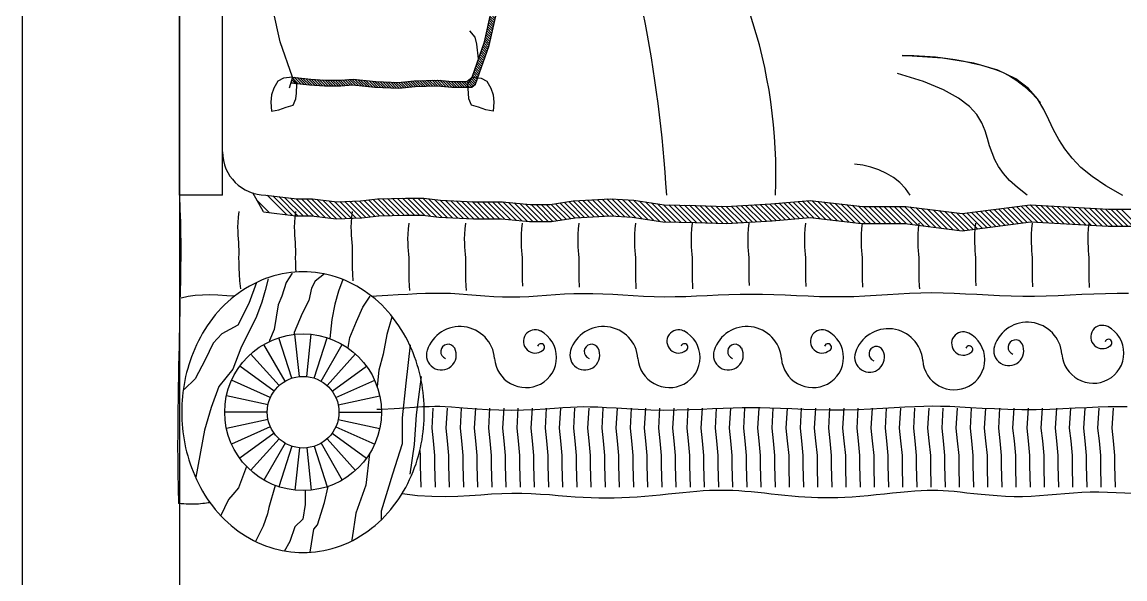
# Model space of a CAD drawing. Header units: millimetres. Extents: x 2359 to 2651, y 2020 to 2122.
# Drawn here: x 2465.698 to 2467.1, y 2095.437 to 2096.146 of the extents above; entities that cross this region are included whole.
import ezdxf

# ---------------------------------------------------------------- set-up
doc = ezdxf.new("R2010")
doc.units = ezdxf.units.MM
doc.layers.get('0').update_dxf_attribs({"color": 4})
doc.layers.add('MOBILIARIO', color=7, linetype='Continuous')
doc.layers.add('MOBILIARIO2', color=11, linetype='Continuous')

# ---------------------------------------------------------------- blocks, each defined once
blk = doc.blocks.new('*X92')
at = {"color": 0}
for p, q in [((163.7044, 128.5647), (163.7161, 128.5763)), ((163.705, 128.5698), (163.7167, 128.5814)), ((163.7057, 128.5749), (163.7155, 128.5848)), ((163.7063, 128.58), (163.7121, 128.5858)), ((163.7069, 128.5851), (163.7087, 128.5869)), ((163.7027, 128.545), (163.7136, 128.5559)), ((163.7029, 128.5497), (163.7142, 128.561)), ((163.7032, 128.5545), (163.7148, 128.5661)), ((163.7038, 128.5596), (163.7154, 128.5712)), ((163.7017, 128.5261), (163.7123, 128.5366)), ((163.7019, 128.5307), (163.7126, 128.5414)), ((163.7022, 128.5355), (163.7128, 128.5461)), ((163.7024, 128.5402), (163.7131, 128.5509)), ((163.7017, 128.5216), (163.712, 128.5319)), ((163.7017, 128.5171), (163.7118, 128.5271)), ((163.7017, 128.5126), (163.7118, 128.5227)), ((163.7017, 128.5081), (163.7118, 128.5182)), ((163.7017, 128.5036), (163.7118, 128.5137)), ((163.7017, 128.4991), (163.7118, 128.5092)), ((163.702, 128.4949), (163.7118, 128.5047)), ((163.7023, 128.4907), (163.7118, 128.5002)), ((163.702, 128.468), (163.7131, 128.4791)), ((163.7025, 128.4865), (163.712, 128.496)), ((163.7025, 128.473), (163.7128, 128.4833)), ((163.7028, 128.4822), (163.7123, 128.4917)), ((163.703, 128.478), (163.7126, 128.4875)), ((163.6999, 128.4479), (163.7113, 128.4593)), ((163.7004, 128.4529), (163.7118, 128.4643)), ((163.701, 128.4579), (163.7123, 128.4693)), ((163.7015, 128.4629), (163.7128, 128.4743)), ((163.6987, 128.4287), (163.7092, 128.4392)), ((163.6988, 128.4334), (163.7097, 128.4442)), ((163.699, 128.438), (163.7102, 128.4492)), ((163.6994, 128.4429), (163.7107, 128.4543)), ((163.698, 128.4101), (163.7084, 128.4205)), ((163.6982, 128.4148), (163.7086, 128.4252)), ((163.6983, 128.4194), (163.7087, 128.4298)), ((163.6985, 128.4241), (163.7089, 128.4345)), ((163.6976, 128.3962), (163.7079, 128.4066)), ((163.6977, 128.4008), (163.7081, 128.4112)), ((163.6979, 128.4055), (163.7083, 128.4159)), ((163.698, 128.3921), (163.7078, 128.4019)), ((163.6984, 128.388), (163.7077, 128.3973)), ((163.6988, 128.384), (163.7081, 128.3932)), ((163.6992, 128.3799), (163.7085, 128.3891)), ((163.6996, 128.3758), (163.7089, 128.385)), ((163.7, 128.3717), (163.7093, 128.381)), ((163.7004, 128.3676), (163.7097, 128.3769)), ((163.7006, 128.3633), (163.7101, 128.3728)), ((163.7007, 128.3589), (163.7104, 128.3686)), ((163.7009, 128.3546), (163.7106, 128.3643)), ((163.701, 128.3502), (163.7107, 128.36)), ((163.7011, 128.3459), (163.7109, 128.3556)), ((163.7013, 128.3415), (163.711, 128.3513)), ((163.7014, 128.3372), (163.7112, 128.3469)), ((163.7016, 128.3328), (163.7113, 128.3426)), ((163.7, 128.3133), (163.7114, 128.3247)), ((163.7006, 128.3184), (163.7117, 128.3295)), ((163.7011, 128.3234), (163.7116, 128.3339)), ((163.7016, 128.3284), (163.7115, 128.3382)), ((163.699, 128.3033), (163.7104, 128.3147)), ((163.699, 128.2988), (163.7098, 128.3097)), ((163.699, 128.2943), (163.7093, 128.3046)), ((163.6995, 128.3083), (163.7109, 128.3197)), ((163.699, 128.2898), (163.709, 128.2999)), ((163.699, 128.2853), (163.709, 128.2954)), ((163.699, 128.2809), (163.709, 128.2909)), ((163.699, 128.2764), (163.709, 128.2864)), ((163.699, 128.2719), (163.709, 128.2819)), ((163.6993, 128.2677), (163.709, 128.2774)), ((163.7013, 128.2652), (163.7109, 128.2748)), ((163.7034, 128.2628), (163.713, 128.2724)), ((163.7059, 128.2609), (163.715, 128.27)), ((163.7093, 128.2597), (163.7171, 128.2676)), ((163.7126, 128.2585), (163.7204, 128.2664)), ((163.7159, 128.2574), (163.7238, 128.2652)), ((163.7192, 128.2562), (163.7271, 128.264)), ((164.344, 128.2523), (164.3552, 128.2635)), ((164.3493, 128.2532), (164.3605, 128.2644)), ((164.3547, 128.254), (164.3659, 128.2652)), ((164.36, 128.2549), (164.3712, 128.2661)), ((164.3653, 128.2557), (164.3752, 128.2656)), ((163.7225, 128.255), (163.7304, 128.2629)), ((163.7259, 128.2539), (163.7337, 128.2617)), ((163.7292, 128.2527), (163.737, 128.2605)), ((163.7325, 128.2515), (163.7404, 128.2594)), ((163.7358, 128.2503), (163.7437, 128.2582)), ((163.7391, 128.2492), (163.747, 128.257)), ((163.7425, 128.248), (163.7503, 128.2559)), ((163.7458, 128.2468), (163.7536, 128.2547)), ((163.7491, 128.2457), (163.757, 128.2535)), ((163.7524, 128.2445), (163.7603, 128.2523)), ((163.7557, 128.2433), (163.7636, 128.2512)), ((163.7591, 128.2422), (163.7669, 128.25)), ((163.7624, 128.241), (163.7702, 128.2488)), ((163.7657, 128.2398), (163.7736, 128.2477)), ((163.769, 128.2386), (163.7769, 128.2465)), ((163.7723, 128.2375), (163.7803, 128.2454)), ((163.776, 128.2366), (163.7839, 128.2446)), ((164.2574, 128.2287), (164.2729, 128.2441)), ((164.2641, 128.2308), (164.2795, 128.2463)), ((164.2708, 128.233), (164.2862, 128.2484)), ((164.2774, 128.2352), (164.2929, 128.2506)), ((164.2841, 128.2373), (164.2995, 128.2528)), ((164.2907, 128.2395), (164.3062, 128.2549)), ((164.2974, 128.2417), (164.3125, 128.2568)), ((164.3041, 128.2438), (164.3179, 128.2576)), ((164.3107, 128.246), (164.3232, 128.2585)), ((164.3173, 128.2481), (164.3285, 128.2593)), ((164.3227, 128.249), (164.3339, 128.2602)), ((164.328, 128.2498), (164.3392, 128.261)), ((164.3333, 128.2507), (164.3445, 128.2619)), ((164.3387, 128.2515), (164.3499, 128.2627)), ((164.3707, 128.2566), (164.3766, 128.2625)), ((164.376, 128.2574), (164.378, 128.2594)), ((163.7796, 128.2358), (163.7876, 128.2437)), ((163.7833, 128.235), (163.7913, 128.2429)), ((163.787, 128.2341), (163.7949, 128.2421)), ((163.7906, 128.2333), (163.7986, 128.2413)), ((163.7943, 128.2325), (163.8023, 128.2404)), ((163.798, 128.2317), (163.8059, 128.2396)), ((163.8016, 128.2308), (163.8096, 128.2388)), ((163.8053, 128.23), (163.8133, 128.238)), ((163.809, 128.2292), (163.8169, 128.2371)), ((163.8126, 128.2284), (163.8206, 128.2363)), ((163.8163, 128.2275), (163.8243, 128.2355)), ((163.82, 128.2267), (163.8279, 128.2347)), ((163.8236, 128.2259), (163.8316, 128.2338)), ((163.8273, 128.2251), (163.8353, 128.233)), ((163.831, 128.2243), (163.839, 128.2323)), ((163.8348, 128.2236), (163.8428, 128.2316)), ((163.8386, 128.2229), (163.8466, 128.2309)), ((163.8424, 128.2222), (163.8504, 128.2302)), ((163.8461, 128.2215), (163.8542, 128.2295)), ((163.8499, 128.2208), (163.858, 128.2288)), ((163.8537, 128.2201), (163.8618, 128.2281)), ((163.8575, 128.2194), (163.8655, 128.2274)), ((163.8613, 128.2187), (163.8693, 128.2267)), ((163.8651, 128.2179), (163.8731, 128.226)), ((163.8689, 128.2172), (163.8769, 128.2253)), ((164.1886, 128.2136), (164.1998, 128.2249)), ((164.1939, 128.2145), (164.2052, 128.2258)), ((164.1993, 128.2154), (164.2109, 128.227)), ((164.2046, 128.2163), (164.2168, 128.2284)), ((164.21, 128.2171), (164.2227, 128.2298)), ((164.2157, 128.2183), (164.2286, 128.2313)), ((164.2216, 128.2197), (164.2345, 128.2327)), ((164.2275, 128.2212), (164.2405, 128.2341)), ((164.2334, 128.2226), (164.2464, 128.2356)), ((164.2393, 128.224), (164.2529, 128.2376)), ((164.2453, 128.2255), (164.2596, 128.2397)), ((164.2512, 128.2269), (164.2662, 128.2419)), ((163.8726, 128.2165), (163.8807, 128.2246)), ((163.8764, 128.2158), (163.8845, 128.2239)), ((163.8802, 128.2151), (163.8883, 128.2232)), ((163.884, 128.2144), (163.8921, 128.2225)), ((163.8878, 128.2137), (163.896, 128.222)), ((163.8916, 128.213), (163.9004, 128.2219)), ((163.8959, 128.2129), (163.9048, 128.2218)), ((163.9003, 128.2128), (163.9092, 128.2217)), ((163.9047, 128.2127), (163.9136, 128.2216)), ((163.9091, 128.2126), (163.918, 128.2215)), ((163.9135, 128.2125), (163.9224, 128.2214)), ((163.9179, 128.2124), (163.9268, 128.2214)), ((163.9223, 128.2123), (163.9313, 128.2213)), ((163.9267, 128.2122), (163.9357, 128.2212)), ((163.9311, 128.2121), (163.9401, 128.2211)), ((163.9355, 128.2121), (163.9445, 128.221)), ((163.9399, 128.212), (163.9489, 128.2209)), ((163.9443, 128.2119), (163.9533, 128.2208)), ((163.9487, 128.2118), (163.9577, 128.2207)), ((163.9531, 128.2117), (163.9621, 128.2206)), ((163.9575, 128.2116), (163.9661, 128.2202)), ((163.9618, 128.2114), (163.9702, 128.2198)), ((163.9659, 128.211), (163.9743, 128.2194)), ((163.9699, 128.2106), (163.9783, 128.2189)), ((163.974, 128.2101), (163.9824, 128.2185)), ((163.9781, 128.2097), (163.9864, 128.2181)), ((163.9821, 128.2093), (163.9905, 128.2176)), ((163.9862, 128.2088), (163.9945, 128.2172)), ((163.9902, 128.2084), (163.9986, 128.2168)), ((163.9943, 128.208), (164.0027, 128.2163)), ((163.9984, 128.2075), (164.0067, 128.2159)), ((164.0024, 128.2071), (164.0108, 128.2155)), ((164.0065, 128.2067), (164.0148, 128.215)), ((164.0105, 128.2063), (164.0189, 128.2146)), ((164.0146, 128.2058), (164.023, 128.2142)), ((164.0187, 128.2054), (164.027, 128.2138)), ((164.0227, 128.205), (164.0314, 128.2136)), ((164.0268, 128.2046), (164.0357, 128.2135)), ((164.0312, 128.2045), (164.0401, 128.2134)), ((164.0356, 128.2044), (164.0445, 128.2133)), ((164.04, 128.2043), (164.0489, 128.2132)), ((164.0444, 128.2042), (164.0533, 128.2131)), ((164.0487, 128.2041), (164.0576, 128.213)), ((164.0531, 128.2039), (164.062, 128.2128)), ((164.0575, 128.2038), (164.0664, 128.2127)), ((164.0619, 128.2037), (164.0708, 128.2126)), ((164.0663, 128.2036), (164.0752, 128.2125)), ((164.0707, 128.2035), (164.0796, 128.2124)), ((164.075, 128.2034), (164.084, 128.2124)), ((164.0794, 128.2033), (164.0888, 128.2127)), ((164.0838, 128.2032), (164.0936, 128.213)), ((164.0886, 128.2035), (164.0984, 128.2133)), ((164.0934, 128.2038), (164.1032, 128.2136)), ((164.0982, 128.2041), (164.108, 128.2139)), ((164.103, 128.2045), (164.1128, 128.2142)), ((164.1078, 128.2048), (164.1176, 128.2145)), ((164.1126, 128.2051), (164.1224, 128.2148)), ((164.1174, 128.2054), (164.1272, 128.2152)), ((164.1222, 128.2057), (164.132, 128.2155)), ((164.127, 128.206), (164.1368, 128.2158)), ((164.1318, 128.2063), (164.1416, 128.2161)), ((164.1366, 128.2066), (164.1464, 128.2164)), ((164.1414, 128.2069), (164.1516, 128.2171)), ((164.1462, 128.2072), (164.1569, 128.2179)), ((164.151, 128.2075), (164.1623, 128.2188)), ((164.1564, 128.2084), (164.1677, 128.2197)), ((164.1617, 128.2093), (164.173, 128.2206)), ((164.1671, 128.2102), (164.1784, 128.2214)), ((164.1725, 128.211), (164.1837, 128.2223)), ((164.1778, 128.2119), (164.1891, 128.2232)), ((164.1832, 128.2128), (164.1945, 128.2241))]:
    blk.add_line(p, q, dxfattribs=at)
blk = doc.blocks.new('*X91')
at = {"color": 0}
for p, q in [((163.4778, 128.6254), (163.4999, 128.6475)), ((163.4728, 128.5845), (163.5072, 128.6189)), ((163.474, 128.5947), (163.5085, 128.6292)), ((163.472, 128.5748), (163.506, 128.6087)), ((163.472, 128.5658), (163.5047, 128.5984)), ((163.4716, 128.5474), (163.5022, 128.578)), ((163.472, 128.5568), (163.5034, 128.5882)), ((163.4692, 128.5271), (163.502, 128.5599)), ((163.4704, 128.5372), (163.502, 128.5688)), ((163.467, 128.5068), (163.5011, 128.5409)), ((163.468, 128.5169), (163.502, 128.5509)), ((163.4672, 128.4981), (163.4999, 128.5308)), ((163.4675, 128.4894), (163.4987, 128.5206)), ((163.4678, 128.4807), (163.4975, 128.5104)), ((163.468, 128.472), (163.4972, 128.5011)), ((163.4683, 128.4633), (163.4974, 128.4924)), ((163.4692, 128.4552), (163.4977, 128.4837)), ((163.4702, 128.4472), (163.4979, 128.4749)), ((163.4712, 128.4392), (163.4982, 128.4662)), ((163.4721, 128.4312), (163.4991, 128.4581)), ((163.4723, 128.4224), (163.5001, 128.4501)), ((163.4726, 128.4136), (163.5011, 128.4422)), ((163.4728, 128.4049), (163.502, 128.4341)), ((163.473, 128.3961), (163.5023, 128.4254)), ((163.4732, 128.3874), (163.5025, 128.4166)), ((163.4733, 128.3785), (163.5027, 128.4079)), ((163.4729, 128.3511), (163.5033, 128.3815)), ((163.4733, 128.3695), (163.5029, 128.3991)), ((163.4733, 128.3605), (163.5032, 128.3904)), ((163.4702, 128.3304), (163.5033, 128.3636)), ((163.4715, 128.3407), (163.5033, 128.3725)), ((163.469, 128.3113), (163.5023, 128.3446)), ((163.4694, 128.3206), (163.5033, 128.3546)), ((163.4682, 128.2925), (163.4996, 128.3239)), ((163.4686, 128.3019), (163.5009, 128.3342)), ((163.4674, 128.2737), (163.4987, 128.3051)), ((163.4678, 128.2831), (163.4991, 128.3145)), ((163.467, 128.2644), (163.4983, 128.2957)), ((163.467, 128.2554), (163.4979, 128.2863)), ((163.467, 128.2464), (163.4975, 128.277)), ((163.467, 128.2375), (163.4971, 128.2676)), ((163.467, 128.2285), (163.497, 128.2585)), ((163.467, 128.2195), (163.497, 128.2495)), ((163.4654, 128.1999), (163.497, 128.2315)), ((163.4664, 128.2099), (163.497, 128.2405)), ((163.4633, 128.1799), (163.497, 128.2135)), ((163.4644, 128.1899), (163.497, 128.2226)), ((163.462, 128.1606), (163.4949, 128.1935)), ((163.4623, 128.1699), (163.4959, 128.2035)), ((163.462, 128.1516), (163.4939, 128.1835)), ((163.462, 128.1426), (163.4928, 128.1735)), ((163.462, 128.1336), (163.492, 128.1636)), ((163.4623, 128.125), (163.492, 128.1546)), ((163.4635, 128.1172), (163.492, 128.1457)), ((163.4647, 128.1095), (163.492, 128.1367)), ((163.466, 128.1017), (163.4922, 128.128)), ((163.4672, 128.0939), (163.4934, 128.1202)), ((163.4684, 128.0862), (163.4946, 128.1124)), ((163.4689, 128.0777), (163.4959, 128.1047)), ((163.4694, 128.0692), (163.4971, 128.0969)), ((163.4699, 128.0608), (163.4983, 128.0891)), ((163.4704, 128.0523), (163.4988, 128.0807)), ((163.471, 128.0438), (163.4993, 128.0722)), ((163.4715, 128.0354), (163.4998, 128.0637)), ((163.472, 128.0269), (163.5003, 128.0552)), ((163.4713, 128.0082), (163.5013, 128.0383)), ((163.4719, 128.0178), (163.5008, 128.0468)), ((163.4688, 127.9789), (163.5015, 128.0116)), ((163.4701, 127.9891), (163.5021, 128.0211)), ((163.4707, 127.9987), (163.5019, 128.0298)), ((163.4655, 127.9576), (163.5004, 127.9924)), ((163.4672, 127.9682), (163.5009, 128.002)), ((163.4622, 127.9363), (163.4982, 127.9723)), ((163.4639, 127.9469), (163.4998, 127.9829)), ((163.4613, 127.9264), (163.4965, 127.9616)), ((163.461, 127.9082), (163.4932, 127.9404)), ((163.4612, 127.9173), (163.4949, 127.951)), ((163.4607, 127.8899), (163.4912, 127.9204)), ((163.4609, 127.8991), (163.4915, 127.9297)), ((163.4604, 127.8717), (163.4909, 127.9022)), ((163.4606, 127.8808), (163.4911, 127.9113)), ((163.4596, 127.8439), (163.4905, 127.8748)), ((163.4598, 127.8531), (163.4907, 127.8839)), ((163.4601, 127.8624), (163.4908, 127.8931)), ((163.459, 127.8253), (163.49, 127.8563)), ((163.4593, 127.8346), (163.4903, 127.8656)), ((163.4589, 127.8163), (163.4897, 127.847)), ((163.4594, 127.8078), (163.4894, 127.8378)), ((163.4598, 127.7992), (163.4891, 127.8285)), ((163.4603, 127.7907), (163.4888, 127.8192)), ((163.4607, 127.7822), (163.4893, 127.8107)), ((163.4612, 127.7737), (163.4897, 127.8022)), ((163.4616, 127.7651), (163.4902, 127.7936)), ((163.4621, 127.7566), (163.4906, 127.7851)), ((163.4626, 127.7481), (163.4911, 127.7766)), ((163.463, 127.7395), (163.4915, 127.7681)), ((163.4637, 127.7312), (163.492, 127.7595)), ((163.4644, 127.723), (163.4924, 127.751)), ((163.4651, 127.7147), (163.4929, 127.7425)), ((163.4658, 127.7065), (163.4935, 127.7342)), ((163.4666, 127.6982), (163.4943, 127.7259)), ((163.4673, 127.6899), (163.495, 127.7176)), ((163.468, 127.6817), (163.4957, 127.7094)), ((163.4687, 127.6734), (163.4964, 127.7011)), ((163.4669, 127.6537), (163.4978, 127.6846)), ((163.468, 127.6638), (163.4971, 127.6928)), ((163.4647, 127.6335), (163.4986, 127.6674)), ((163.4658, 127.6436), (163.4986, 127.6763)), ((163.4624, 127.6132), (163.4964, 127.6472)), ((163.4636, 127.6234), (163.4975, 127.6573)), ((163.4602, 127.593), (163.4941, 127.627)), ((163.4613, 127.6031), (163.4953, 127.6371)), ((163.4588, 127.5737), (163.4919, 127.6068)), ((163.4591, 127.5829), (163.493, 127.6169)), ((163.4588, 127.5647), (163.4908, 127.5967)), ((163.4588, 127.5557), (163.4897, 127.5866)), ((163.4588, 127.5468), (163.4888, 127.5768)), ((163.4588, 127.5378), (163.4888, 127.5678)), ((163.4588, 127.5288), (163.4888, 127.5588)), ((163.4588, 127.5198), (163.4888, 127.5498)), ((163.4585, 127.5015), (163.4888, 127.5319)), ((163.4588, 127.5108), (163.4888, 127.5408)), ((163.4545, 127.4706), (163.4888, 127.5049)), ((163.4558, 127.4809), (163.4888, 127.5139)), ((163.4571, 127.4912), (163.4888, 127.5229)), ((163.4532, 127.4603), (163.4879, 127.495)), ((163.4505, 127.4397), (163.4852, 127.4744)), ((163.4518, 127.45), (163.4865, 127.4847)), ((163.4479, 127.4191), (163.4826, 127.4538)), ((163.4492, 127.4294), (163.4839, 127.4641)), ((163.4462, 127.3994), (163.4799, 127.4332)), ((163.4466, 127.4088), (163.4813, 127.4435)), ((163.4472, 127.3915), (163.4786, 127.4229)), ((163.4482, 127.3835), (163.4773, 127.4126)), ((163.4492, 127.3756), (163.4761, 127.4024)), ((163.4503, 127.3676), (163.4771, 127.3944)), ((163.4513, 127.3596), (163.4781, 127.3865)), ((163.4523, 127.3517), (163.4791, 127.3785)), ((163.4533, 127.3437), (163.4801, 127.3705)), ((163.4543, 127.3357), (163.4812, 127.3626)), ((163.4554, 127.3278), (163.4822, 127.3546)), ((163.4564, 127.3198), (163.4832, 127.3466)), ((163.4574, 127.3119), (163.4842, 127.3387)), ((163.4584, 127.3039), (163.4852, 127.3307)), ((163.4594, 127.2959), (163.4862, 127.3227)), ((163.4604, 127.288), (163.4873, 127.3148)), ((163.4601, 127.2607), (163.4903, 127.2909)), ((163.4606, 127.2702), (163.4893, 127.2989)), ((163.4612, 127.2797), (163.4883, 127.3068)), ((163.459, 127.2417), (163.4909, 127.2735)), ((163.4596, 127.2512), (163.4913, 127.2829)), ((163.458, 127.2226), (163.4898, 127.2545)), ((163.4585, 127.2322), (163.4903, 127.264)), ((163.4569, 127.2036), (163.4887, 127.2354)), ((163.4575, 127.2131), (163.4893, 127.245)), ((163.4559, 127.1846), (163.4877, 127.2164)), ((163.4564, 127.1941), (163.4882, 127.2259)), ((163.4548, 127.1656), (163.4866, 127.1974)), ((163.4553, 127.1751), (163.4872, 127.2069)), ((163.4538, 127.1466), (163.4856, 127.1784)), ((163.4543, 127.1561), (163.4861, 127.1879)), ((163.4537, 127.1375), (163.485, 127.1689)), ((163.4537, 127.1286), (163.4845, 127.1594)), ((163.4537, 127.1196), (163.484, 127.1499)), ((163.4537, 127.1106), (163.4837, 127.1406)), ((163.4537, 127.1016), (163.4837, 127.1316)), ((163.4537, 127.0926), (163.4837, 127.1226))]:
    blk.add_line(p, q, dxfattribs=at)
blk = doc.blocks.new('CAMA220X200CM-2MESITAS')
at = {"layer": 'MOBILIARIO'}
for p, q in [((-0.9906, 0), (0.9906, 0)), ((-0.9906, -0.0762), (-0.9906, 0)), ((-0.9906, -0.0762), (0.9906, -0.0762)), ((-1.3998, -0.1604), (-1.4303, -0.0919)), ((-1.3872, -0.1564), (-1.4028, -0.083)), ((-1.3741, -0.155), (-1.3741, -0.08)), ((-1.3609, -0.1564), (-1.3453, -0.083)), ((-1.3483, -0.1604), (-1.3178, -0.0919)), ((-1.4113, -0.1671), (-1.4554, -0.1064)), ((-1.3369, -0.1671), (-1.2928, -0.1064)), ((-1.4211, -0.1759), (-1.4769, -0.1257)), ((-1.327, -0.1759), (-1.2713, -0.1257)), ((-1.0204, -0.1487), (-0.987, -0.1294)), ((-1.4289, -0.1866), (-1.4939, -0.1491)), ((-1.3193, -0.1866), (-1.2543, -0.1491)), ((-1.4343, -0.1987), (-1.5056, -0.1755)), ((-1.3139, -0.1987), (-1.2425, -0.1755)), ((-1.437, -0.2117), (-1.5116, -0.2038)), ((-1.3111, -0.2117), (-1.2365, -0.2038)), ((-1.437, -0.2249), (-1.5116, -0.2327)), ((-1.3111, -0.2249), (-1.2365, -0.2327)), ((-1.4343, -0.2378), (-1.5056, -0.261)), ((-1.4289, -0.2499), (-1.4939, -0.2874)), ((-1.3193, -0.2499), (-1.2543, -0.2874)), ((-1.3139, -0.2378), (-1.2425, -0.261)), ((-1.4211, -0.2606), (-1.4769, -0.3108)), ((-1.4113, -0.2695), (-1.4554, -0.3302)), ((-1.3369, -0.2695), (-1.2928, -0.3302)), ((-1.327, -0.2606), (-1.2713, -0.3108)), ((-1.3998, -0.2761), (-1.4303, -0.3446)), ((-1.3872, -0.2802), (-1.4028, -0.3536)), ((-1.3741, -0.2816), (-1.3741, -0.3566)), ((-1.3609, -0.2802), (-1.3453, -0.3536)), ((-1.3483, -0.2761), (-1.3178, -0.3446)), ((-1.3691, -0.3572), (-1.3695, -0.3484)), ((-1.3679, -0.3789), (-1.3691, -0.3572)), ((-1.3668, -0.3981), (-1.3679, -0.3789)), ((-1.3657, -0.4148), (-1.3668, -0.3981)), ((-1.3649, -0.429), (-1.3657, -0.4148)), ((-1.3644, -0.4409), (-1.3649, -0.429)), ((-1.3642, -0.4509), (-1.3644, -0.4409)), ((-1.3645, -0.4691), (-1.3642, -0.4597)), ((-1.3642, -0.4597), (-1.3642, -0.4509)), ((-1.3661, -0.4935), (-1.3652, -0.4803)), ((-1.3652, -0.4803), (-1.3645, -0.4691)), ((-1.3673, -0.5085), (-1.3661, -0.4935)), ((-1.3698, -0.5437), (-1.3686, -0.5252)), ((-1.3686, -0.5252), (-1.3673, -0.5085)), ((-1.3707, -0.5639), (-1.3698, -0.5437)), ((-1.371, -0.5856), (-1.3707, -0.5639)), ((-1.3707, -0.6071), (-1.371, -0.5856)), ((-1.3698, -0.6272), (-1.3707, -0.6071)), ((-1.3686, -0.6454), (-1.3698, -0.6272)), ((-1.3675, -0.6619), (-1.3686, -0.6454)), ((-1.3664, -0.6768), (-1.3675, -0.6619)), ((-1.3656, -0.6901), (-1.3664, -0.6768)), ((-1.365, -0.7021), (-1.3656, -0.6901)), ((-1.3648, -0.7132), (-1.365, -0.7021)), ((-1.365, -0.7248), (-1.3648, -0.7132)), ((-1.3662, -0.7536), (-1.3654, -0.7382)), ((-1.3654, -0.7382), (-1.365, -0.7248)), ((-1.3672, -0.7707), (-1.3662, -0.7536)), ((-1.3684, -0.7894), (-1.3672, -0.7707)), ((-1.3694, -0.8098), (-1.3684, -0.7894)), ((-1.3703, -0.8316), (-1.3694, -0.8098)), ((-1.3708, -0.8548), (-1.3703, -0.8316)), ((-1.3706, -0.878), (-1.3708, -0.8548)), ((-1.3701, -0.9001), (-1.3706, -0.878)), ((-1.3692, -0.9211), (-1.3701, -0.9001)), ((-1.3683, -0.9408), (-1.3692, -0.9211)), ((-1.3674, -0.9594), (-1.3683, -0.9408)), ((-1.3667, -0.9769), (-1.3674, -0.9594)), ((-1.3662, -0.9933), (-1.3667, -0.9769)), ((-1.3661, -1.0089), (-1.3662, -0.9933)), ((-1.3662, -1.0248), (-1.3661, -1.0089)), ((-1.3667, -1.042), (-1.3662, -1.0248)), ((-1.3674, -1.0606), (-1.3667, -1.042)), ((-1.3683, -1.0804), (-1.3674, -1.0606)), ((-1.3692, -1.1016), (-1.3683, -1.0804)), ((-1.37, -1.1239), (-1.3692, -1.1016)), ((-1.3705, -1.1475), (-1.37, -1.1239)), ((-1.3705, -1.172), (-1.3705, -1.1475)), ((-1.37, -1.1964), (-1.3705, -1.172)), ((-1.369, -1.2195), (-1.37, -1.1964)), ((-1.3678, -1.2412), (-1.369, -1.2195)), ((-1.3665, -1.2615), (-1.3678, -1.2412)), ((-1.3654, -1.2803), (-1.3665, -1.2615)), ((-1.3644, -1.2976), (-1.3654, -1.2803)), ((-1.3638, -1.3136), (-1.3644, -1.2976)), ((-1.3636, -1.3284), (-1.3638, -1.3136)), ((-1.3638, -1.3432), (-1.3636, -1.3284)), ((-1.3651, -1.3769), (-1.3643, -1.3593)), ((-1.3643, -1.3593), (-1.3638, -1.3432)), ((-1.3662, -1.3959), (-1.3651, -1.3769)), ((-1.3673, -1.4165), (-1.3662, -1.3959)), ((-1.3684, -1.4385), (-1.3673, -1.4165)), ((-1.3693, -1.462), (-1.3684, -1.4385)), ((-1.3698, -1.4868), (-1.3693, -1.462)), ((-1.3697, -1.5118), (-1.3698, -1.4868)), ((-1.3691, -1.5359), (-1.3697, -1.5118)), ((-1.3682, -1.5589), (-1.3691, -1.5359)), ((-1.3672, -1.5808), (-1.3682, -1.5589)), ((-1.3663, -1.6015), (-1.3672, -1.5808)), ((-1.3654, -1.621), (-1.3663, -1.6015)), ((-1.3649, -1.6391), (-1.3654, -1.621)), ((-1.3646, -1.656), (-1.3649, -1.6391)), ((-1.3646, -1.6724), (-1.3646, -1.656))]:
    blk.add_line(p, q, dxfattribs=at)
for points in [[(-1.5341, -0.0543), (-1.5342, -0.0528), (-1.5344, -0.0506), (-1.5347, -0.0478), (-1.5351, -0.0446), (-1.5354, -0.0411), (-1.5358, -0.0374), (-1.5362, -0.0337), (-1.5364, -0.03), (-1.5366, -0.0264), (-1.5366, -0.0229), (-1.5366, -0.0194), (-1.5365, -0.0158), (-1.5363, -0.0119), (-1.536, -0.0079), (-1.5357, -0.0034), (-1.5353, 0.0015)], [(-0.9906, 0), (-1.0162, -0.001), (-1.0385, -0.0017), (-1.0579, -0.0021), (-1.0748, -0.0024), (-1.0897, -0.0024), (-1.1028, -0.0024), (-1.1146, -0.0022), (-1.1255, -0.002), (-1.1358, -0.0019), (-1.1458, -0.0017), (-1.1558, -0.0015), (-1.1658, -0.0013), (-1.1763, -0.0011), (-1.1873, -0.0009), (-1.1992, -0.0007), (-1.212, -0.0004), (-1.2261, -0.0001), (-1.2413, 0.0002), (-1.2575, 0.0006), (-1.2746, 0.0009), (-1.2926, 0.0013), (-1.3112, 0.0017), (-1.3304, 0.002), (-1.3501, 0.0023), (-1.3701, 0.0026), (-1.3907, 0.0029), (-1.412, 0.003), (-1.4342, 0.0031), (-1.4574, 0.003), (-1.4819, 0.0027), (-1.5078, 0.0022), (-1.5353, 0.0015)], [(-1.1691, -0.0973), (-1.1684, -0.0836), (-1.1676, -0.068), (-1.1671, -0.0537), (-1.1672, -0.0406), (-1.168, -0.0281), (-1.1697, -0.0158), (-1.1725, -0.0033)], [(-1.0204, -0.1487), (-1.0273, -0.2054), (-1.0273, -0.2332), (-1.0324, -0.2765), (-1.0311, -0.3217), (-1.0273, -0.3519), (-1.0261, -0.3992), (-1.0261, -0.4296), (-1.0298, -0.4579), (-1.0324, -0.5191), (-1.0324, -0.5686), (-1.0374, -0.6177), (-1.0374, -0.6568), (-1.031, -0.6981), (-1.0272, -0.7607), (-1.0295, -0.7987), (-1.038, -0.8531), (-1.0389, -0.9104), (-1.0406, -0.9652), (-1.0363, -1.0459), (-1.0305, -1.1128), (-1.0406, -1.2034), (-1.0406, -1.2798), (-1.0536, -1.3814), (-1.0381, -1.5025), (-1.0457, -1.6386), (-1.0457, -1.7559)], [(-0.9906, -0.1524), (-0.9973, -0.2073), (-0.9973, -0.235), (-1.0024, -0.2778), (-1.0011, -0.3194), (-0.9973, -0.3496), (-0.9961, -0.3988), (-0.9961, -0.4315), (-0.9999, -0.4605), (-1.0024, -0.5197), (-1.0024, -0.5701), (-1.0074, -0.6192), (-1.0074, -0.6545), (-1.0011, -0.6948), (-0.9971, -0.7608), (-0.9997, -0.8019), (-1.0081, -0.8557), (-1.0089, -0.9111), (-1.0106, -0.9648), (-1.0064, -1.0438), (-1.0003, -1.1131), (-1.0106, -1.2051), (-1.0106, -1.2817), (-1.0234, -1.3814), (-1.008, -1.5015), (-1.0157, -1.6394), (-1.0157, -1.7135)], [(-0.7824, -0.1998), (-0.7198, -0.1777), (-0.6644, -0.1653), (-0.6048, -0.1542), (-0.537, -0.1528), (-0.4719, -0.1459), (-0.4166, -0.1445), (-0.3515, -0.1487), (-0.2919, -0.1583), (-0.2518, -0.168), (-0.1881, -0.1888), (-0.1246, -0.1988)], [(-0.7824, -0.1998), (-0.7841, -0.1836), (-0.7898, -0.1738), (-0.802, -0.1664), (-0.8134, -0.1624), (-0.8265, -0.1616), (-0.8428, -0.1624), (-0.8404, -0.1754), (-0.8355, -0.1885), (-0.8322, -0.2007), (-0.8208, -0.2056), (-0.811, -0.2064), (-0.7947, -0.2072), (-0.7824, -0.1998)], [(-0.7824, -0.1998), (-0.7862, -0.2317), (-0.7876, -0.2566), (-0.7876, -0.2843), (-0.7862, -0.3064), (-0.7904, -0.3465), (-0.7917, -0.3866), (-0.789, -0.4143), (-0.7876, -0.4558), (-0.7904, -0.4821), (-0.7904, -0.507), (-0.7824, -0.5165)], [(-1.1646, -1.6749), (-1.1646, -1.6547), (-1.1649, -1.6342), (-1.1656, -1.6135), (-1.1665, -1.5926), (-1.1674, -1.5717), (-1.1684, -1.5507), (-1.1692, -1.5297), (-1.1697, -1.5089), (-1.1698, -1.4881), (-1.1694, -1.4676), (-1.1686, -1.4473), (-1.1676, -1.4271), (-1.1665, -1.4071), (-1.1654, -1.3871), (-1.1644, -1.3673), (-1.1638, -1.3476), (-1.1636, -1.3279), (-1.1639, -1.3082), (-1.1646, -1.2886), (-1.1657, -1.2689), (-1.1669, -1.2492), (-1.1681, -1.2295), (-1.1692, -1.2097), (-1.1701, -1.1898), (-1.1705, -1.1698), (-1.1705, -1.1497), (-1.1701, -1.1295), (-1.1694, -1.1093), (-1.1685, -1.089), (-1.1676, -1.0688), (-1.1668, -1.0487), (-1.1663, -1.0287), (-1.1661, -1.0089), (-1.1663, -0.9893), (-1.1668, -0.9698), (-1.1676, -0.9506), (-1.1685, -0.9314), (-1.1694, -0.9125), (-1.1702, -0.8936), (-1.1706, -0.8748), (-1.1707, -0.8562), (-1.1704, -0.8375), (-1.1696, -0.819), (-1.1687, -0.8007), (-1.1676, -0.7825), (-1.1665, -0.7646), (-1.1656, -0.7469), (-1.165, -0.7295), (-1.1648, -0.7125), (-1.1651, -0.6958), (-1.1658, -0.6795), (-1.1668, -0.6634), (-1.168, -0.6476), (-1.1691, -0.632), (-1.1701, -0.6165), (-1.1708, -0.601), (-1.171, -0.5856), (-1.1707, -0.5701), (-1.1701, -0.5547), (-1.1691, -0.5392), (-1.1679, -0.5238), (-1.1667, -0.5085), (-1.1656, -0.4934), (-1.1647, -0.4784), (-1.1642, -0.4635), (-1.1642, -0.4488), (-1.1645, -0.4341), (-1.1652, -0.4189), (-1.1661, -0.4029), (-1.1671, -0.386), (-1.1682, -0.3676), (-1.1693, -0.3476), (-1.1696, -0.3399)], [(-1.5178, -0.3931), (-1.521, -0.4202), (-1.5226, -0.4455), (-1.523, -0.4692), (-1.5225, -0.4913), (-1.5213, -0.5122), (-1.5199, -0.532), (-1.5185, -0.551), (-1.5174, -0.5692), (-1.517, -0.5869), (-1.5171, -0.6041), (-1.5177, -0.6209), (-1.5186, -0.6373), (-1.5197, -0.6532), (-1.521, -0.6686), (-1.5222, -0.6837), (-1.5233, -0.6983), (-1.5242, -0.7126), (-1.5248, -0.7266), (-1.5252, -0.7403), (-1.5253, -0.7539), (-1.5252, -0.7673), (-1.5248, -0.7807), (-1.5243, -0.7941), (-1.5234, -0.8076), (-1.5224, -0.8212), (-1.5212, -0.8349), (-1.5198, -0.8486), (-1.5184, -0.8622), (-1.517, -0.8754), (-1.5157, -0.8884), (-1.5145, -0.9009), (-1.5134, -0.9129), (-1.5126, -0.9243), (-1.512, -0.9352), (-1.5117, -0.9458), (-1.5115, -0.9561), (-1.5116, -0.9663), (-1.512, -0.9765), (-1.5125, -0.987), (-1.5133, -0.9978), (-1.5143, -1.009), (-1.5154, -1.0206), (-1.5167, -1.0324), (-1.518, -1.0444), (-1.5194, -1.0565), (-1.5207, -1.0686), (-1.5219, -1.0806), (-1.5229, -1.0923), (-1.5238, -1.1039), (-1.5244, -1.1152), (-1.5249, -1.1265), (-1.525, -1.138), (-1.525, -1.1496), (-1.5247, -1.1616), (-1.5241, -1.174), (-1.5233, -1.1871), (-1.5222, -1.2009), (-1.5209, -1.2151), (-1.5195, -1.2296), (-1.518, -1.2441), (-1.5166, -1.2585), (-1.5152, -1.2723), (-1.514, -1.2855), (-1.513, -1.2978), (-1.5123, -1.309), (-1.5119, -1.3193), (-1.5118, -1.329), (-1.5119, -1.3384), (-1.5123, -1.3476), (-1.513, -1.3571), (-1.5138, -1.367), (-1.5149, -1.3777), (-1.5162, -1.3893), (-1.5175, -1.4018), (-1.5189, -1.415), (-1.5202, -1.4289), (-1.5213, -1.4432), (-1.5222, -1.4579), (-1.5227, -1.4728), (-1.5227, -1.4878), (-1.5222, -1.5028), (-1.5213, -1.5177), (-1.5202, -1.5326), (-1.5189, -1.5475), (-1.5175, -1.5625), (-1.5163, -1.5774), (-1.5154, -1.5924), (-1.5148, -1.6073), (-1.5148, -1.6224), (-1.5151, -1.6376), (-1.5157, -1.6529), (-1.5165, -1.6684), (-1.5173, -1.6841)], [(-0.7824, -0.5165), (-0.7841, -0.5327), (-0.7898, -0.5425), (-0.802, -0.5498), (-0.8134, -0.5539), (-0.8265, -0.5547), (-0.8428, -0.5539), (-0.8404, -0.5409), (-0.8355, -0.5278), (-0.8322, -0.5156), (-0.8208, -0.5107), (-0.811, -0.5099), (-0.7947, -0.509), (-0.7824, -0.5165)], [(-0.7824, -0.5165), (-0.7198, -0.5386), (-0.6644, -0.551), (-0.6048, -0.5621), (-0.537, -0.5635), (-0.4719, -0.5704), (-0.4166, -0.5718), (-0.3515, -0.5676), (-0.2919, -0.5579), (-0.2518, -0.5483), (-0.1881, -0.5275), (-0.1246, -0.5175)]]:
    blk.add_lwpolyline(points, dxfattribs=at)
for radius in [0.1383, 0.0633]:
    blk.add_circle((-1.3741, -0.2183), radius, dxfattribs=at)
for centre, radius, start, end in [((-0.9144, -0.1524), 0.0762, 90, 180), ((-1.1282, 1.4791), 2.343, 273.3665, 289.2534), ((-0.9525, -0.1549), 0.8976, 267.5673, 309.5461)]:
    blk.add_arc(centre, radius, start, end, dxfattribs=at)
blk.add_open_spline([(-1.6219, -0.2183), (-1.6219, -0.1991), (-1.6189, -0.179), (-1.6061, -0.1398), (-1.5963, -0.1208), (-1.5715, -0.0867), (-1.5563, -0.0714), (-1.523, -0.0456), (-1.5048, -0.0352), (-1.4486, -0.0109), (-1.4113, -0.0043), (-1.3368, -0.0043), (-1.2996, -0.0109), (-1.2434, -0.0352), (-1.2252, -0.0456), (-1.1918, -0.0714), (-1.1767, -0.0867), (-1.1519, -0.1208), (-1.1421, -0.1398), (-1.1293, -0.179), (-1.1263, -0.1991), (-1.1263, -0.2374), (-1.1293, -0.2575), (-1.1421, -0.2967), (-1.1519, -0.3158), (-1.1767, -0.3498), (-1.1918, -0.3652), (-1.2252, -0.3909), (-1.2434, -0.4014), (-1.2996, -0.4256), (-1.3368, -0.4322), (-1.4113, -0.4322), (-1.4486, -0.4256), (-1.5048, -0.4014), (-1.523, -0.3909), (-1.5563, -0.3652), (-1.5715, -0.3498), (-1.5963, -0.3158), (-1.6061, -0.2967), (-1.6189, -0.2575), (-1.6219, -0.2374), (-1.6219, -0.2183)], degree=3, knots=[0, 0, 0, 0, 0.261799, 0.261799, 0.523599, 0.523599, 0.785398, 0.785398, 1.047198, 1.047198, 1.570796, 1.570796, 2.094395, 2.094395, 2.356194, 2.356194, 2.617994, 2.617994, 2.879793, 2.879793, 3.141593, 3.141593, 3.403392, 3.403392, 3.665191, 3.665191, 3.926991, 3.926991, 4.18879, 4.18879, 4.712389, 4.712389, 5.235988, 5.235988, 5.497787, 5.497787, 5.759587, 5.759587, 6.021386, 6.021386, 6.283185, 6.283185, 6.283185, 6.283185], dxfattribs=at)
blk.add_open_spline([(-1.6219, -0.2183), (-1.6219, -0.1991), (-1.6189, -0.179), (-1.6061, -0.1398), (-1.5963, -0.1208), (-1.5715, -0.0867), (-1.5563, -0.0714), (-1.523, -0.0456), (-1.5048, -0.0352), (-1.4486, -0.0109), (-1.4113, -0.0043), (-1.3368, -0.0043), (-1.2996, -0.0109), (-1.2434, -0.0352), (-1.2252, -0.0456), (-1.1918, -0.0714), (-1.1767, -0.0867), (-1.1519, -0.1208), (-1.1421, -0.1398), (-1.1293, -0.179), (-1.1263, -0.1991), (-1.1263, -0.2374), (-1.1293, -0.2575), (-1.1421, -0.2967), (-1.1519, -0.3158), (-1.1767, -0.3498), (-1.1918, -0.3652), (-1.2252, -0.3909), (-1.2434, -0.4014), (-1.2996, -0.4256), (-1.3368, -0.4322), (-1.4113, -0.4322), (-1.4486, -0.4256), (-1.5048, -0.4014), (-1.523, -0.3909), (-1.5563, -0.3652), (-1.5715, -0.3498), (-1.5963, -0.3158), (-1.6061, -0.2967), (-1.6189, -0.2575), (-1.6219, -0.2374), (-1.6219, -0.2183)], degree=3, knots=[0, 0, 0, 0, 0.261799, 0.261799, 0.523599, 0.523599, 0.785398, 0.785398, 1.047198, 1.047198, 1.570796, 1.570796, 2.094395, 2.094395, 2.356194, 2.356194, 2.617994, 2.617994, 2.879793, 2.879793, 3.141593, 3.141593, 3.403392, 3.403392, 3.665191, 3.665191, 3.926991, 3.926991, 4.18879, 4.18879, 4.712389, 4.712389, 5.235988, 5.235988, 5.497787, 5.497787, 5.759587, 5.759587, 6.021386, 6.021386, 6.283185, 6.283185, 6.283185, 6.283185], dxfattribs=at)
at = {"layer": 'MOBILIARIO2'}
blk.add_line((-0.7824, -0.1998), (-0.8021, -0.1938), dxfattribs=at)
for points in [[(-1.145, -0.1363), (-1.1821, -0.1223), (-1.2204, -0.1031), (-1.2357, -0.0751), (-1.2523, -0.0597), (-1.2817, -0.0457), (-1.3149, -0.0278), (-1.3341, -0.0087)], [(-1.1387, -0.1568), (-1.1591, -0.1516), (-1.1795, -0.1453), (-1.2051, -0.1363), (-1.2613, -0.1082), (-1.2983, -0.0942), (-1.329, -0.0699), (-1.366, -0.0559), (-1.4056, -0.0444), (-1.4887, -0.0291)], [(-1.4697, -0.1184), (-1.5078, -0.1044), (-1.5193, -0.0942), (-1.5283, -0.0865), (-1.5577, -0.0725)], [(-1.0195, -0.1049), (-1.0298, -0.1037), (-1.0389, -0.103), (-1.0472, -0.1028), (-1.0547, -0.103), (-1.0616, -0.1033), (-1.0682, -0.1038), (-1.0745, -0.1043), (-1.0809, -0.1046), (-1.0874, -0.1047), (-1.0942, -0.1047), (-1.1017, -0.1046), (-1.11, -0.1047), (-1.1194, -0.1049), (-1.1301, -0.1053), (-1.1424, -0.1062), (-1.1564, -0.1076)], [(-1.5034, -0.1693), (-1.5423, -0.158), (-1.5538, -0.1555), (-1.5755, -0.1478), (-1.6036, -0.1338)], [(-1.1284, -0.1989), (-1.145, -0.1887), (-1.1693, -0.181), (-1.1846, -0.1746), (-1.2281, -0.167), (-1.2472, -0.1593), (-1.2491, -0.159)], [(-1.5123, -0.2222), (-1.5142, -0.2219), (-1.5372, -0.2219), (-1.5628, -0.218), (-1.5768, -0.204), (-1.6024, -0.1951), (-1.6202, -0.1848)], [(-1.1297, -0.2563), (-1.1425, -0.2397), (-1.1553, -0.2334), (-1.177, -0.2282), (-1.2, -0.2168), (-1.2332, -0.2027), (-1.2367, -0.2023)], [(-1.0195, -0.2049), (-1.0298, -0.2037), (-1.0389, -0.203), (-1.0472, -0.2028), (-1.0547, -0.203), (-1.0616, -0.2033), (-1.0682, -0.2038), (-1.0745, -0.2043), (-1.0809, -0.2046), (-1.0874, -0.2047), (-1.0942, -0.2047), (-1.1017, -0.2046), (-1.11, -0.2047), (-1.1194, -0.2049), (-1.1267, -0.2052)], [(-0.7922, -0.1968), (-0.7962, -0.2295), (-0.7976, -0.2559), (-0.7976, -0.285), (-0.7963, -0.3059), (-0.8004, -0.3448), (-0.8018, -0.3875), (-0.799, -0.416), (-0.7977, -0.4549), (-0.8004, -0.4808), (-0.8004, -0.5161), (-0.7948, -0.5227)], [(-1.6215, -0.2308), (-1.5806, -0.2372), (-1.573, -0.2436), (-1.5334, -0.2563), (-1.5051, -0.2625)], [(-1.1399, -0.2882), (-1.1604, -0.2806), (-1.1834, -0.2742), (-1.2102, -0.2691), (-1.244, -0.2653)], [(-1.4475, -0.3355), (-1.5027, -0.3291), (-1.5525, -0.3112), (-1.596, -0.3048), (-1.6024, -0.3036)], [(-1.2609, -0.2978), (-1.2562, -0.2985), (-1.2421, -0.301), (-1.214, -0.3125), (-1.1885, -0.324), (-1.1693, -0.3368)], [(-1.0195, -0.3049), (-1.0298, -0.3037), (-1.0389, -0.303), (-1.0472, -0.3028), (-1.0547, -0.303), (-1.0616, -0.3033), (-1.0682, -0.3038), (-1.0745, -0.3043), (-1.0809, -0.3046), (-1.0874, -0.3047), (-1.0942, -0.3047), (-1.1017, -0.3046), (-1.11, -0.3047), (-1.1194, -0.3049), (-1.1301, -0.3053), (-1.1423, -0.3062)], [(-1.2064, -0.375), (-1.237, -0.3661), (-1.2715, -0.3597), (-1.2996, -0.3521), (-1.3288, -0.349)], [(-1.2549, -0.407), (-1.3226, -0.3993), (-1.3839, -0.3929), (-1.4299, -0.3929), (-1.4836, -0.3763), (-1.5487, -0.3559), (-1.5644, -0.3559)], [(-1.4836, -0.407), (-1.4312, -0.4146), (-1.3788, -0.4185), (-1.3111, -0.4274)], [(-1.0402, -0.4049), (-1.0505, -0.4037), (-1.0597, -0.403), (-1.0679, -0.4028), (-1.0754, -0.403), (-1.0823, -0.4033), (-1.0889, -0.4038), (-1.0953, -0.4043), (-1.1016, -0.4046), (-1.1081, -0.4047), (-1.1149, -0.4047), (-1.1224, -0.4046), (-1.1308, -0.4047), (-1.1401, -0.4049), (-1.1508, -0.4053), (-1.159, -0.4059)], [(-1.442, -0.4243), (-1.4507, -0.4251), (-1.4685, -0.4251), (-1.5063, -0.4262)], [(-1.3671, -0.4474), (-1.4023, -0.4453), (-1.4248, -0.4477), (-1.4507, -0.4501), (-1.4685, -0.4501), (-1.5063, -0.4512)], [(-1.3671, -0.4724), (-1.4023, -0.4703), (-1.4248, -0.4727), (-1.4507, -0.4751), (-1.4685, -0.4751), (-1.5063, -0.4762)], [(-1.3671, -0.4974), (-1.4023, -0.4953), (-1.4248, -0.4977), (-1.4507, -0.5001), (-1.4685, -0.5001), (-1.5063, -0.5012)], [(-1.0402, -0.5049), (-1.0505, -0.5037), (-1.0597, -0.503), (-1.0679, -0.5028), (-1.0754, -0.503), (-1.0823, -0.5033), (-1.0889, -0.5038), (-1.0953, -0.5043), (-1.1016, -0.5046), (-1.1081, -0.5047), (-1.1149, -0.5047), (-1.1224, -0.5046), (-1.1308, -0.5047), (-1.1401, -0.5049), (-1.1508, -0.5053), (-1.159, -0.5059)], [(-1.3671, -0.5224), (-1.4023, -0.5203), (-1.4248, -0.5227), (-1.4507, -0.5251), (-1.4685, -0.5251), (-1.5063, -0.5262)], [(-0.7948, -0.5227), (-0.7267, -0.5467), (-0.6694, -0.5596), (-0.6074, -0.5712), (-0.5386, -0.5726), (-0.4736, -0.5795), (-0.4161, -0.5809), (-0.3487, -0.5766), (-0.287, -0.5666), (-0.245, -0.5564), (-0.1822, -0.536), (-0.1207, -0.5263)], [(-0.7502, -0.5278), (-0.7242, -0.525), (-0.7116, -0.5218), (-0.7006, -0.5124)], [(-1.3671, -0.5474), (-1.4023, -0.5453), (-1.4248, -0.5477), (-1.4507, -0.5501), (-1.4685, -0.5501), (-1.5063, -0.5512)], [(-1.3671, -0.5724), (-1.4023, -0.5703), (-1.4248, -0.5727), (-1.4507, -0.5751), (-1.4685, -0.5751), (-1.5063, -0.5762)], [(-1.3671, -0.5974), (-1.4023, -0.5953), (-1.4248, -0.5977), (-1.4507, -0.6001), (-1.4685, -0.6001), (-1.5063, -0.6012)], [(-1.0402, -0.6049), (-1.0505, -0.6037), (-1.0597, -0.603), (-1.0679, -0.6028), (-1.0754, -0.603), (-1.0823, -0.6033), (-1.0889, -0.6038), (-1.0953, -0.6043), (-1.1016, -0.6046), (-1.1081, -0.6047), (-1.1149, -0.6047), (-1.1224, -0.6046), (-1.1308, -0.6047), (-1.1401, -0.6049), (-1.1508, -0.6053), (-1.1513, -0.6054)], [(-1.3671, -0.6224), (-1.4023, -0.6203), (-1.4248, -0.6227), (-1.4507, -0.6251), (-1.4685, -0.6251), (-1.5063, -0.6262)], [(-1.3671, -0.6474), (-1.4023, -0.6453), (-1.4248, -0.6477), (-1.4507, -0.6501), (-1.4685, -0.6501), (-1.5063, -0.6512)], [(-1.3671, -0.6724), (-1.4023, -0.6703), (-1.4248, -0.6727), (-1.4507, -0.6751), (-1.4685, -0.6751), (-1.5063, -0.6762)], [(-1.3671, -0.6974), (-1.4023, -0.6953), (-1.4248, -0.6977), (-1.4507, -0.7001), (-1.4685, -0.7001), (-1.5063, -0.7012)], [(-1.0402, -0.7049), (-1.0505, -0.7037), (-1.0597, -0.703), (-1.0679, -0.7028), (-1.0754, -0.703), (-1.0823, -0.7033), (-1.0889, -0.7038), (-1.0953, -0.7043), (-1.1016, -0.7046), (-1.1081, -0.7047), (-1.1149, -0.7047), (-1.1224, -0.7046), (-1.1308, -0.7047), (-1.1401, -0.7049), (-1.1508, -0.7053), (-1.1534, -0.7055)], [(-1.3671, -0.7224), (-1.4023, -0.7203), (-1.4248, -0.7227), (-1.4507, -0.7251), (-1.4685, -0.7251), (-1.5063, -0.7262)], [(-1.3671, -0.7474), (-1.4023, -0.7453), (-1.4248, -0.7477), (-1.4507, -0.7501), (-1.4685, -0.7501), (-1.5063, -0.7512)], [(-1.3671, -0.7724), (-1.4023, -0.7703), (-1.4248, -0.7727), (-1.4507, -0.7751), (-1.4685, -0.7751), (-1.5063, -0.7762)], [(-1.3671, -0.7974), (-1.4023, -0.7953), (-1.4248, -0.7977), (-1.4507, -0.8001), (-1.4685, -0.8001), (-1.5063, -0.8012)], [(-1.0402, -0.8049), (-1.0505, -0.8037), (-1.0597, -0.803), (-1.0679, -0.8028), (-1.0754, -0.803), (-1.0823, -0.8033), (-1.0889, -0.8038), (-1.0953, -0.8043), (-1.1016, -0.8046), (-1.1081, -0.8047), (-1.1149, -0.8047), (-1.1224, -0.8046), (-1.1308, -0.8047), (-1.1401, -0.8049), (-1.1508, -0.8053), (-1.156, -0.8057)], [(-1.0402, -0.8049), (-1.0505, -0.8037), (-1.0597, -0.803), (-1.0679, -0.8028), (-1.0754, -0.803), (-1.0823, -0.8033), (-1.0889, -0.8038), (-1.0953, -0.8043), (-1.1016, -0.8046), (-1.1081, -0.8047), (-1.1149, -0.8047), (-1.1224, -0.8046), (-1.1308, -0.8047), (-1.1401, -0.8049), (-1.1508, -0.8053), (-1.156, -0.8057)], [(-1.3671, -0.8224), (-1.4023, -0.8203), (-1.4248, -0.8227), (-1.4507, -0.8251), (-1.4685, -0.8251), (-1.5063, -0.8262)], [(-1.3671, -0.8474), (-1.4023, -0.8453), (-1.4248, -0.8477), (-1.4507, -0.8501), (-1.4685, -0.8501), (-1.5063, -0.8512)], [(-1.3671, -0.8724), (-1.4023, -0.8703), (-1.4248, -0.8727), (-1.4507, -0.8751), (-1.4685, -0.8751), (-1.5063, -0.8762)], [(-1.3671, -0.8974), (-1.4023, -0.8953), (-1.4248, -0.8977), (-1.4507, -0.9001), (-1.4685, -0.9001), (-1.5063, -0.9012)], [(-1.0402, -0.9049), (-1.0505, -0.9037), (-1.0597, -0.903), (-1.0679, -0.9028), (-1.0754, -0.903), (-1.0823, -0.9033), (-1.0889, -0.9038), (-1.0953, -0.9043), (-1.1016, -0.9046), (-1.1081, -0.9047), (-1.1149, -0.9047), (-1.1224, -0.9046), (-1.1308, -0.9047), (-1.1401, -0.9049), (-1.1508, -0.9053), (-1.1561, -0.9057)], [(-1.3671, -0.9224), (-1.4023, -0.9203), (-1.4248, -0.9227), (-1.4507, -0.9251), (-1.4685, -0.9251), (-1.5063, -0.9262)], [(-1.3671, -0.9474), (-1.4023, -0.9453), (-1.4248, -0.9477), (-1.4507, -0.9501), (-1.4685, -0.9501), (-1.5063, -0.9512)], [(-1.3671, -0.9724), (-1.4023, -0.9703), (-1.4248, -0.9727), (-1.4507, -0.9751), (-1.4685, -0.9751), (-1.5063, -0.9762)], [(-1.3671, -0.9974), (-1.4023, -0.9953), (-1.4248, -0.9977), (-1.4507, -1.0001), (-1.4685, -1.0001), (-1.5063, -1.0012)], [(-1.0402, -1.0049), (-1.0505, -1.0037), (-1.0597, -1.003), (-1.0679, -1.0028), (-1.0754, -1.003), (-1.0823, -1.0033), (-1.0889, -1.0038), (-1.0953, -1.0043), (-1.1016, -1.0046), (-1.1081, -1.0047), (-1.1149, -1.0047), (-1.1224, -1.0046), (-1.1308, -1.0047), (-1.1401, -1.0049), (-1.1506, -1.0053)], [(-1.3671, -1.0224), (-1.4023, -1.0203), (-1.4248, -1.0227), (-1.4507, -1.0251), (-1.4685, -1.0251), (-1.5063, -1.0262)], [(-1.3671, -1.0474), (-1.4023, -1.0453), (-1.4248, -1.0477), (-1.4507, -1.0501), (-1.4685, -1.0501), (-1.5063, -1.0512)], [(-1.3671, -1.0724), (-1.4023, -1.0703), (-1.4248, -1.0727), (-1.4507, -1.0751), (-1.4685, -1.0751), (-1.5063, -1.0762)], [(-1.3671, -1.0974), (-1.4023, -1.0953), (-1.4248, -1.0977), (-1.4507, -1.1001), (-1.4685, -1.1001), (-1.5063, -1.1012)], [(-1.0402, -1.1049), (-1.0505, -1.1037), (-1.0597, -1.103), (-1.0679, -1.1028), (-1.0754, -1.103), (-1.0823, -1.1033), (-1.0889, -1.1038), (-1.0953, -1.1043), (-1.1016, -1.1046), (-1.1081, -1.1047), (-1.1149, -1.1047), (-1.1224, -1.1046), (-1.1308, -1.1047), (-1.1401, -1.1049), (-1.1508, -1.1053), (-1.1524, -1.1055)], [(-1.3671, -1.1224), (-1.4023, -1.1203), (-1.4248, -1.1227), (-1.4507, -1.1251), (-1.4685, -1.1251), (-1.5063, -1.1262)], [(-1.3671, -1.1474), (-1.4023, -1.1453), (-1.4248, -1.1477), (-1.4507, -1.1501), (-1.4685, -1.1501), (-1.5063, -1.1512)], [(-1.3671, -1.1724), (-1.4023, -1.1703), (-1.4248, -1.1727), (-1.4507, -1.1751), (-1.4685, -1.1751), (-1.5063, -1.1762)], [(-1.3671, -1.1974), (-1.4023, -1.1953), (-1.4248, -1.1977), (-1.4507, -1.2001), (-1.4685, -1.2001), (-1.5063, -1.2012)], [(-1.0402, -1.2049), (-1.0505, -1.2037), (-1.0597, -1.203), (-1.0679, -1.2028), (-1.0754, -1.203), (-1.0823, -1.2033), (-1.0889, -1.2038), (-1.0953, -1.2043), (-1.1016, -1.2046), (-1.1081, -1.2047), (-1.1149, -1.2047), (-1.1224, -1.2046), (-1.1308, -1.2047), (-1.1401, -1.2049), (-1.1508, -1.2053), (-1.1534, -1.2055)], [(-0.9906, -1.2894), (-0.9789, -1.2811), (-0.9687, -1.2712), (-0.9598, -1.26), (-0.9524, -1.2475), (-0.9463, -1.2342), (-0.9415, -1.2202), (-0.9381, -1.2057), (-0.9359, -1.191)], [(-1.3671, -1.2224), (-1.4023, -1.2203), (-1.4248, -1.2227), (-1.4507, -1.2251), (-1.4685, -1.2251), (-1.5063, -1.2262)], [(-1.3671, -1.2474), (-1.4023, -1.2453), (-1.4248, -1.2477), (-1.4507, -1.2501), (-1.4685, -1.2501), (-1.5063, -1.2512)], [(-1.3671, -1.2724), (-1.4023, -1.2703), (-1.4248, -1.2727), (-1.4507, -1.2751), (-1.4685, -1.2751), (-1.5063, -1.2762)], [(-0.9915, -1.6648), (-0.9746, -1.635), (-0.958, -1.6106), (-0.9418, -1.5909), (-0.9256, -1.5751), (-0.9093, -1.5623), (-0.8927, -1.5517), (-0.8756, -1.5426), (-0.8578, -1.5341), (-0.8393, -1.5252), (-0.8205, -1.514), (-0.8023, -1.4982), (-0.7854, -1.4758), (-0.7703, -1.4444), (-0.758, -1.402), (-0.749, -1.3463), (-0.7441, -1.2752)], [(-0.9906, -1.496), (-0.9775, -1.4788), (-0.9648, -1.465), (-0.9525, -1.4541), (-0.9404, -1.4456), (-0.9283, -1.439), (-0.916, -1.4339), (-0.9035, -1.4296), (-0.8905, -1.4257), (-0.877, -1.4216), (-0.8629, -1.4159), (-0.8486, -1.4072), (-0.834, -1.394), (-0.8193, -1.3749), (-0.8047, -1.3483), (-0.7903, -1.3129), (-0.7761, -1.2672)], [(-0.7441, -1.2752), (-0.7442, -1.2958), (-0.7451, -1.3154), (-0.7467, -1.3341), (-0.7487, -1.3518), (-0.7513, -1.3686), (-0.7542, -1.3845), (-0.7575, -1.3995), (-0.7609, -1.4137), (-0.7646, -1.4271), (-0.7687, -1.4399), (-0.7738, -1.4524), (-0.7802, -1.4648), (-0.7884, -1.4775), (-0.7986, -1.4906), (-0.8114, -1.5045), (-0.827, -1.5193)], [(-1.3671, -1.2974), (-1.4023, -1.2953), (-1.4248, -1.2977), (-1.4507, -1.3001), (-1.4685, -1.3001), (-1.5063, -1.3012)], [(-1.0402, -1.3049), (-1.0505, -1.3037), (-1.0597, -1.303), (-1.0679, -1.3028), (-1.0754, -1.303), (-1.0823, -1.3033), (-1.0889, -1.3038), (-1.0953, -1.3043), (-1.1016, -1.3046), (-1.1081, -1.3047), (-1.1149, -1.3047), (-1.1224, -1.3046), (-1.1308, -1.3047), (-1.1401, -1.3049), (-1.1508, -1.3053), (-1.156, -1.3057)], [(-1.3671, -1.3224), (-1.4023, -1.3203), (-1.4248, -1.3227), (-1.4507, -1.3251), (-1.4685, -1.3251), (-1.5063, -1.3262)], [(-1.3671, -1.3474), (-1.4023, -1.3453), (-1.4248, -1.3477), (-1.4507, -1.3501), (-1.4685, -1.3501), (-1.5063, -1.3512)], [(-1.3671, -1.3724), (-1.4023, -1.3703), (-1.4248, -1.3727), (-1.4507, -1.3751), (-1.4685, -1.3751), (-1.5063, -1.3762)], [(-1.3671, -1.3974), (-1.4023, -1.3953), (-1.4248, -1.3977), (-1.4507, -1.4001), (-1.4685, -1.4001), (-1.5063, -1.4012)], [(-1.3671, -1.4224), (-1.4023, -1.4203), (-1.4248, -1.4227), (-1.4507, -1.4251), (-1.4685, -1.4251), (-1.5063, -1.4262)], [(-1.0402, -1.4049), (-1.0505, -1.4037), (-1.0597, -1.403), (-1.0679, -1.4028), (-1.0754, -1.403), (-1.0823, -1.4033), (-1.0889, -1.4038), (-1.0953, -1.4043), (-1.1016, -1.4046), (-1.1081, -1.4047), (-1.1149, -1.4047), (-1.1224, -1.4046), (-1.1308, -1.4047), (-1.1401, -1.4049), (-1.1507, -1.4053)], [(-1.3671, -1.4474), (-1.4023, -1.4453), (-1.4248, -1.4477), (-1.4507, -1.4501), (-1.4685, -1.4501), (-1.5063, -1.4512)], [(-1.3671, -1.4724), (-1.4023, -1.4703), (-1.4248, -1.4727), (-1.4507, -1.4751), (-1.4685, -1.4751), (-1.5063, -1.4762)], [(-1.3671, -1.4974), (-1.4023, -1.4953), (-1.4248, -1.4977), (-1.4507, -1.5001), (-1.4685, -1.5001), (-1.5063, -1.5012)], [(-1.0402, -1.5049), (-1.0505, -1.5037), (-1.0597, -1.503), (-1.0679, -1.5028), (-1.0754, -1.503), (-1.0823, -1.5033), (-1.0889, -1.5038), (-1.0953, -1.5043), (-1.1016, -1.5046), (-1.1081, -1.5047), (-1.1149, -1.5047), (-1.1224, -1.5046), (-1.1308, -1.5047), (-1.1401, -1.5049), (-1.1508, -1.5053), (-1.1525, -1.5055)], [(-1.0402, -1.5049), (-1.0505, -1.5037), (-1.0597, -1.503), (-1.0679, -1.5028), (-1.0754, -1.503), (-1.0823, -1.5033), (-1.0889, -1.5038), (-1.0953, -1.5043), (-1.1016, -1.5046), (-1.1081, -1.5047), (-1.1149, -1.5047), (-1.1224, -1.5046), (-1.1308, -1.5047), (-1.1401, -1.5049), (-1.1508, -1.5053), (-1.1525, -1.5055)], [(-1.3671, -1.5224), (-1.4023, -1.5203), (-1.4248, -1.5227), (-1.4507, -1.5251), (-1.4685, -1.5251), (-1.5063, -1.5262)], [(-1.3671, -1.5474), (-1.4023, -1.5453), (-1.4248, -1.5477), (-1.4507, -1.5501), (-1.4685, -1.5501), (-1.5063, -1.5512)], [(-1.3671, -1.5724), (-1.4023, -1.5703), (-1.4248, -1.5727), (-1.4507, -1.5751), (-1.4685, -1.5751), (-1.5063, -1.5762)], [(-1.3671, -1.5974), (-1.4023, -1.5953), (-1.4248, -1.5977), (-1.4507, -1.6001), (-1.4685, -1.6001), (-1.5063, -1.6012)], [(-1.0402, -1.6049), (-1.0505, -1.6037), (-1.0597, -1.603), (-1.0679, -1.6028), (-1.0754, -1.603), (-1.0823, -1.6033), (-1.0889, -1.6038), (-1.0953, -1.6043), (-1.1016, -1.6046), (-1.1081, -1.6047), (-1.1149, -1.6047), (-1.1224, -1.6046), (-1.1308, -1.6047), (-1.1401, -1.6049), (-1.1508, -1.6053), (-1.154, -1.6056)], [(-1.3671, -1.6224), (-1.4023, -1.6203), (-1.4248, -1.6227), (-1.4507, -1.6251), (-1.4685, -1.6251), (-1.5063, -1.6262)], [(-1.3671, -1.6474), (-1.4023, -1.6453), (-1.4248, -1.6477), (-1.4507, -1.6501), (-1.4685, -1.6501), (-1.5063, -1.6512)]]:
    blk.add_lwpolyline(points, dxfattribs=at)
for centre, radius, start, end in [((-1.2731, -0.4622), 0.0264, 71.7611, 296.7061), ((-1.284, -0.4952), 0.0611, 274.4256, 71.7611), ((-1.2671, -0.4742), 0.013, 296.7061, 159.2816), ((-1.275, -0.6115), 0.0556, 94.4256, 207.4976), ((-1.249, -0.6276), 0.0206, 332.5024, 219.5235), ((-1.2775, -0.6128), 0.0528, 207.4976, 332.5024), ((-1.2593, -0.6381), 0.00621, 205.3476, 71.6787), ((-1.2731, -0.7154), 0.0264, 71.7611, 296.7061), ((-1.284, -0.7483), 0.0611, 274.4256, 71.7611), ((-1.2671, -0.7274), 0.013, 296.7061, 159.2816), ((-1.275, -0.8646), 0.0556, 94.4256, 207.4976), ((-1.249, -0.8808), 0.0206, 332.5024, 219.5235), ((-1.2775, -0.8659), 0.0528, 207.4976, 332.5024), ((-1.2593, -0.8912), 0.00621, 205.3476, 71.6787), ((-1.2731, -0.9686), 0.0264, 71.7611, 296.7061), ((-1.284, -1.0015), 0.0611, 274.4256, 71.7611), ((-1.2671, -0.9805), 0.013, 296.7061, 159.2816), ((-1.275, -1.1178), 0.0556, 94.4256, 207.4976), ((-1.249, -1.1339), 0.0206, 332.5024, 219.5235), ((-1.2775, -1.1191), 0.0528, 207.4976, 332.5024), ((-1.2593, -1.1444), 0.00621, 205.3476, 71.6787), ((-1.277, -1.2179), 0.0264, 71.7611, 296.7061), ((-1.2878, -1.2508), 0.0611, 274.4256, 71.7611), ((-1.271, -1.2298), 0.013, 296.7061, 159.2816), ((-1.2788, -1.3671), 0.0556, 94.4256, 207.4976), ((-1.2528, -1.3832), 0.0206, 332.5024, 219.5235), ((-1.2813, -1.3684), 0.0528, 207.4976, 332.5024), ((-1.2631, -1.3937), 0.00621, 205.3476, 71.6787), ((-1.2655, -1.4634), 0.0264, 71.7611, 296.7061), ((-1.2763, -1.4963), 0.0611, 274.4256, 71.7611), ((-1.2594, -1.4753), 0.013, 296.7061, 159.2816), ((-1.2673, -1.6126), 0.0556, 94.4256, 207.4976), ((-1.2413, -1.6287), 0.0206, 332.5024, 219.5235), ((-1.2516, -1.6392), 0.00621, 205.3476, 71.6787), ((-1.2698, -1.6139), 0.0528, 207.4976, 332.5024)]:
    blk.add_arc(centre, radius, start, end, dxfattribs=at)
for name in ['*X91', '*X92']:
    blk.add_blockref(name, (-164.4994, -128.7841), dxfattribs=at)

msp = doc.modelspace()

# ---------------------------------------------------------------- linework, layer by layer
at = {"color": 4}
for p, q in [((2465.6979, 2098.3397), (2465.6979, 2094.4275)), ((2465.8979, 2098.1397), (2465.8979, 2095.1397))]:
    msp.add_line(p, q, dxfattribs=at)

# ---------------------------------------------------------------- block references
at = {"layer": 'MOBILIARIO', "xscale": 0.7206078962630537, "yscale": 0.7206078962630537, "zscale": 0.7206078962630537, "rotation": 89.99999999998518}
msp.add_blockref('CAMA220X200CM-2MESITAS', (2465.8979, 2096.6397), dxfattribs=at)

doc.saveas('drawing.dxf')
